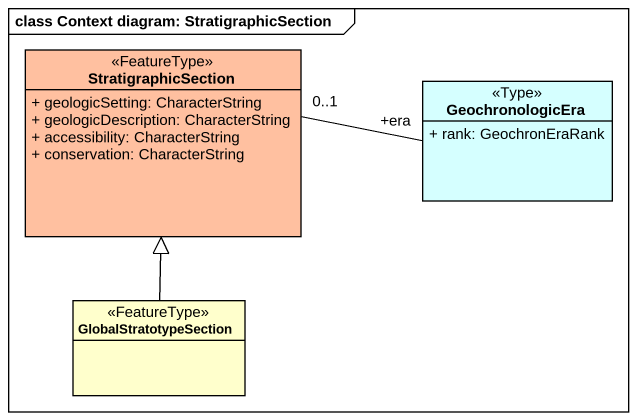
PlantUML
@startuml
mainframe class Context diagram: StratigraphicSection
hide circle
hide empty members
skinparam classAttributeIconSize 0
class StratigraphicSection <<FeatureType>> #FFC0A0 {
  + geologicSetting: CharacterString
  + geologicDescription: CharacterString
  + accessibility: CharacterString
  + conservation: CharacterString
}
class GeochronologicEra <<Type>> #D5FFFF {
  + rank: GeochronEraRank
}
class GlobalStratotypeSection <<FeatureType>>
GeochronologicEra "+era" -left- "0..1" StratigraphicSection
GlobalStratotypeSection -up-|> StratigraphicSection
@enduml
